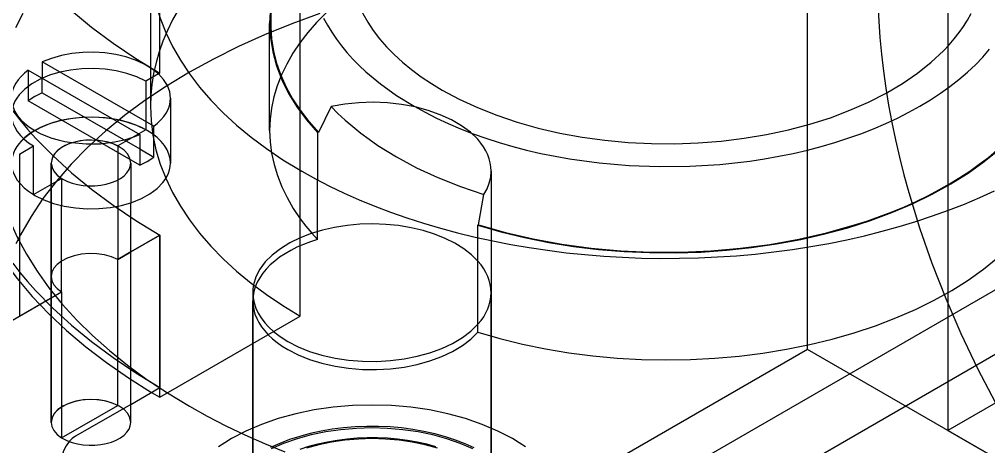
# Model space of a CAD drawing. Header units: metres. Extents: x -71 to 112, y -98 to 102.
# Drawn here: x -32.6 to 16.19, y -17.14 to 4.38 of the extents above; entities that cross this region are included whole.
import ezdxf

# ---------------------------------------------------------------- set-up
doc = ezdxf.new("R2010")
doc.units = ezdxf.units.M

msp = doc.modelspace()

# ---------------------------------------------------------------- linework, layer by layer
at = {"layer": 'HiddenOutline'}
for p, q in [((-26, 65.32), (-26, 0)), ((-20, -1.225), (-20, 4.164)), ((-30.991, -2.858), (-30.991, -15.922)), ((-30.991, -8.573), (-30.991, -2.858)), ((-26.991, -2.858), (-26.991, -4.858)), ((-8.849, -3.266), (-8.849, -20.739)), ((-30.991, -15.922), (-30.991, -8.573)), ((-20.849, -9.39), (-20.849, -20.78)), ((-8.849, -20.78), (-8.849, -9.39)), ((-20.849, -20.739), (-20.849, -9.798))]:
    msp.add_line(p, q, dxfattribs=at)
at = {"layer": 'HiddenSharp'}
for p, q in [((7.071, -12.247), (7.071, 53.072)), ((14.142, 48.99), (14.142, -16.33)), ((-32.151, 1.824), (-32.151, 0.273)), ((-25.599, 1.632), (-26.235, 1.265)), ((-31.444, 0.681), (-31.444, 1.416)), ((-26.235, 1.265), (-26.235, -1.184)), ((-31.444, 0.681), (-26.539, -2.151)), ((-8.615, -23.753), (33.827, 0.751)), ((-26.539, -2.967), (-32.151, 0.273)), ((-26.235, -1.184), (-27.65, -2.001)), ((-17.593, -1.328), (-17.593, -3.704)), ((-27.65, -2.001), (-27.65, -7.717)), ((34, -2.415), (-5.786, -25.386)), ((-31.89, -4.449), (-30.475, -3.632)), ((-30.475, -3.632), (-30.475, -5.003)), ((-17.593, -6.717), (-17.593, -6.309)), ((-9.513, -6.622), (-9.513, -5.993)), ((-26.991, -7.337), (-27.65, -7.717)), ((-27.65, -7.717), (-26.991, -7.337)), ((7.071, -12.247), (-70.711, -57.155)), ((42.356, -32.619), (7.071, -12.247)), ((21.213, -12.247), (14.142, -16.33)), ((-30.475, -16.696), (-27.65, -15.065)), ((-26.991, -15.012), (-29.769, -16.616)), ((14.142, -16.33), (42.356, -32.619))]:
    msp.add_line(p, q, dxfattribs=at)
for points in [[(-18.662, 8.236), (-19.012, 7.654), (-19.309, 7.061), (-19.55, 6.46), (-19.735, 5.852), (-19.863, 5.24), (-19.934, 4.624), (-19.948, 4.007), (-19.905, 3.391), (-19.805, 2.776), (-19.648, 2.166), (-19.434, 1.562), (-19.165, 0.965), (-18.841, 0.377), (-18.462, -0.2), (-18.031, -0.765), (-17.548, -1.315)], [(-26, 7.348), (-25.969, 6.616), (-25.876, 5.884), (-25.721, 5.157), (-25.505, 4.434), (-25.228, 3.719), (-24.891, 3.012), (-24.495, 2.315), (-24.04, 1.631), (-23.528, 0.96), (-22.959, 0.304), (-22.336, -0.335), (-21.66, -0.955), (-20.932, -1.556), (-20.154, -2.135), (-19.328, -2.692), (-18.455, -3.225)], [(-16, 7.348), (-15.981, 6.895), (-15.923, 6.443), (-15.827, 5.993), (-15.693, 5.546), (-15.521, 5.104), (-15.311, 4.667), (-15.065, 4.236), (-14.782, 3.813), (-14.464, 3.399), (-14.111, 2.994), (-13.724, 2.599), (-13.304, 2.216), (-12.851, 1.846), (-12.368, 1.488), (-11.855, 1.145), (-11.314, 0.816)], [(-16, 7.348), (-15.981, 6.895), (-15.923, 6.443), (-15.827, 5.993), (-15.693, 5.546), (-15.521, 5.104), (-15.311, 4.667), (-15.065, 4.236), (-14.782, 3.813), (-14.464, 3.399), (-14.111, 2.994), (-13.724, 2.599), (-13.304, 2.216), (-12.851, 1.846), (-12.368, 1.488), (-11.855, 1.145), (-11.314, 0.816)], [(10.624, 5.103), (10.661, 4.285), (10.719, 3.457), (10.798, 2.619), (10.898, 1.772), (11.019, 0.917), (11.161, 0.055), (11.323, -0.814), (11.506, -1.689), (11.709, -2.568), (11.932, -3.451), (12.175, -4.338), (12.719, -6.118), (13.339, -7.901), (14.034, -9.68), (14.8, -11.45), (15.635, -13.202), (16.535, -14.931)], [(-32.429, 4.673), (-32.795, 3.955)], [(-17.479, 4.671), (-18.889, 4.156), (-20.254, 3.601), (-21.569, 3.008), (-22.833, 2.379), (-24.042, 1.715), (-25.192, 1.017), (-26.282, 0.287), (-27.309, -0.472), (-28.27, -1.26), (-29.163, -2.074), (-29.985, -2.912), (-30.736, -3.773), (-31.412, -4.654), (-32.012, -5.553), (-32.536, -6.468), (-32.768, -6.93)], [(-24.59, 4.876), (-24.884, 4.351), (-25.144, 3.82), (-25.37, 3.284), (-25.562, 2.743), (-25.72, 2.199), (-25.842, 1.652), (-25.93, 1.102), (-25.982, 0.552), (-26, 0)], [(-19.976, 4.731), (-20, 4.164)], [(-17.155, 4.712), (-17.638, 4.218), (-18.08, 3.712), (-18.478, 3.194), (-18.831, 2.665), (-19.139, 2.127), (-19.401, 1.581), (-19.616, 1.028), (-19.784, 0.47), (-19.904, -0.093), (-19.976, -0.658), (-20, -1.225)], [(-17.281, 4.44), (-17.089, 4.084), (-16.875, 3.733), (-16.64, 3.386), (-16.384, 3.044), (-16.106, 2.708), (-15.808, 2.378), (-15.489, 2.054), (-15.151, 1.737), (-14.793, 1.427), (-14.416, 1.125), (-13.607, 0.545), (-12.728, 0)], [(-11.314, 0.816), (-10.451, 0.354), (-9.531, -0.071), (-8.56, -0.456), (-7.542, -0.798), (-6.484, -1.097), (-5.39, -1.349), (-4.267, -1.555), (-3.121, -1.712), (-1.959, -1.82), (-0.785, -1.878), (0.393, -1.886), (1.568, -1.845), (2.735, -1.753), (3.888, -1.612), (5.019, -1.423), (6.123, -1.186), (7.194, -0.903), (8.226, -0.575), (9.213, -0.204), (10.15, 0.208), (11.033, 0.658), (11.855, 1.145), (12.614, 1.665), (13.304, 2.216), (13.921, 2.795), (14.202, 3.094), (14.464, 3.399), (14.706, 3.709), (14.928, 4.024), (15.13, 4.343), (15.311, 4.667)], [(-11.314, 0.816), (-10.451, 0.354), (-9.531, -0.071), (-8.56, -0.456), (-7.542, -0.798), (-6.484, -1.097), (-5.39, -1.349), (-4.267, -1.555), (-3.121, -1.712), (-1.959, -1.82), (-0.785, -1.878), (0.393, -1.886), (1.568, -1.845), (2.735, -1.753), (3.888, -1.612), (5.019, -1.423), (6.123, -1.186), (7.194, -0.903), (8.226, -0.575), (9.213, -0.204), (10.15, 0.208), (11.033, 0.658), (11.855, 1.145), (12.614, 1.665), (13.304, 2.216), (13.921, 2.795), (14.202, 3.094), (14.464, 3.399), (14.706, 3.709), (14.928, 4.024), (15.13, 4.343), (15.311, 4.667)], [(-20, 4.164), (-19.962, 3.449), (-19.847, 2.737), (-19.655, 2.03), (-19.389, 1.331), (-19.048, 0.644), (-18.634, -0.031), (-18.148, -0.689), (-17.593, -1.328)], [(-12.728, 0), (-12.176, -0.305), (-11.602, -0.597), (-11.008, -0.874), (-10.393, -1.136), (-9.76, -1.383), (-9.109, -1.615), (-8.442, -1.83), (-7.76, -2.029), (-7.063, -2.21), (-6.354, -2.375), (-5.633, -2.522), (-4.903, -2.651), (-3.416, -2.855), (-1.905, -2.985), (-0.379, -3.042), (1.148, -3.023), (2.668, -2.929), (4.168, -2.761), (4.908, -2.65), (5.638, -2.521), (6.359, -2.374), (7.068, -2.209), (7.764, -2.027), (8.447, -1.829), (9.114, -1.613), (9.765, -1.382), (10.398, -1.135), (11.012, -0.872), (11.606, -0.595), (12.18, -0.303), (12.732, 0.002), (13.26, 0.321), (13.765, 0.652), (14.245, 0.996), (14.699, 1.35), (15.127, 1.716), (15.527, 2.092), (15.9, 2.477), (16.244, 2.871)], [(-26.235, 1.265), (-26.685, 1.478), (-27.183, 1.652), (-27.721, 1.782), (-28.285, 1.865), (-28.864, 1.9), (-29.446, 1.886), (-30.018, 1.824), (-30.568, 1.714), (-31.085, 1.559), (-31.558, 1.363), (-31.976, 1.129), (-32.331, 0.863), (-32.615, 0.569), (-32.729, 0.414), (-32.823, 0.255), (-32.896, 0.092), (-32.949, -0.073), (-32.981, -0.24), (-32.991, -0.408)], [(-31.444, 0.681), (-31.82, 0.49), (-32.151, 0.273)], [(-36, 0), (-35.99, -0.497), (-35.959, -0.995), (-35.907, -1.491), (-35.835, -1.987), (-35.742, -2.482), (-35.629, -2.975), (-35.496, -3.466), (-35.342, -3.956), (-35.168, -4.443), (-34.974, -4.928), (-34.759, -5.409), (-34.525, -5.888), (-33.998, -6.835), (-33.392, -7.767), (-32.71, -8.681), (-31.953, -9.574), (-31.123, -10.446), (-30.221, -11.294), (-29.251, -12.116), (-28.213, -12.91), (-27.111, -13.675), (-25.946, -14.408)], [(-8.849, -3.266), (-8.86, -3.058), (-8.892, -2.851), (-8.946, -2.646), (-9.021, -2.443), (-9.117, -2.242), (-9.234, -2.046), (-9.371, -1.853), (-9.527, -1.666), (-9.897, -1.31), (-10.339, -0.982), (-10.845, -0.686), (-11.408, -0.428), (-12.022, -0.211), (-12.676, -0.037), (-13.361, 0.09), (-14.067, 0.169), (-14.785, 0.198), (-15.504, 0.177), (-16.213, 0.107), (-16.903, -0.011)], [(-32.933, -0.23), (-32.568, -0.692), (-32.183, -1.149), (-31.779, -1.601), (-30.914, -2.486), (-29.975, -3.346), (-28.964, -4.179), (-27.884, -4.982), (-26.737, -5.753), (-25.526, -6.491)], [(-32.933, -0.23), (-32.568, -0.692), (-32.183, -1.149), (-31.779, -1.601), (-30.914, -2.486), (-29.975, -3.346), (-28.964, -4.179), (-27.884, -4.982), (-26.737, -5.753), (-25.526, -6.491)], [(-26, 0), (-25.969, -0.733), (-25.876, -1.464), (-25.721, -2.192), (-25.505, -2.914), (-25.228, -3.63), (-24.891, -4.337), (-24.495, -5.033), (-24.04, -5.718), (-23.528, -6.389), (-22.959, -7.044), (-22.336, -7.683), (-21.66, -8.304), (-20.932, -8.904), (-20.154, -9.484), (-19.328, -10.041), (-18.455, -10.574)], [(-16.903, -0.011), (-17.548, -1.315)], [(-16.903, -0.011), (-16.562, -0.357), (-16.201, -0.696), (-15.818, -1.027), (-15.415, -1.349), (-14.993, -1.664), (-14.551, -1.969), (-14.09, -2.265), (-13.612, -2.552)], [(-26.235, -1.184), (-26.685, -0.971), (-27.183, -0.798), (-27.721, -0.668), (-28.285, -0.585), (-28.864, -0.55), (-29.446, -0.563), (-30.018, -0.626), (-30.568, -0.735), (-31.085, -0.89), (-31.558, -1.086), (-31.976, -1.32), (-32.331, -1.587), (-32.615, -1.88), (-32.729, -2.035), (-32.823, -2.194), (-32.896, -2.357), (-32.949, -2.522), (-32.981, -2.69), (-32.991, -2.858)], [(-24.991, -2.858), (-25.011, -2.631), (-25.068, -2.407), (-25.164, -2.187), (-25.296, -1.974), (-25.464, -1.769), (-25.665, -1.575), (-25.899, -1.393), (-26.163, -1.225), (-26.454, -1.073), (-26.769, -0.938), (-27.106, -0.821), (-27.461, -0.724), (-27.83, -0.648), (-28.211, -0.593), (-28.599, -0.559), (-28.991, -0.548), (-29.383, -0.559), (-29.772, -0.593), (-30.153, -0.648), (-30.522, -0.724), (-30.877, -0.821), (-31.214, -0.938), (-31.529, -1.073), (-31.82, -1.225), (-32.083, -1.393), (-32.317, -1.575), (-32.519, -1.769), (-32.687, -1.974)], [(-34, -1.225), (-33.964, -2.13), (-33.855, -3.034), (-33.675, -3.934), (-33.422, -4.828), (-33.099, -5.714), (-32.705, -6.591), (-32.242, -7.456), (-31.709, -8.308), (-31.11, -9.145), (-30.444, -9.965), (-29.713, -10.766), (-28.919, -11.548), (-28.064, -12.307), (-27.148, -13.042), (-26.175, -13.753), (-25.146, -14.437)], [(-20, -1.225), (-19.976, -1.796), (-19.902, -2.365), (-19.78, -2.931), (-19.61, -3.494), (-19.392, -4.051), (-19.126, -4.601), (-18.814, -5.142), (-18.455, -5.674)], [(-17.548, -1.315), (-17.593, -1.328)], [(-27.65, -2.001), (-27.877, -1.899), (-28.127, -1.817), (-28.395, -1.756), (-28.675, -1.718), (-28.962, -1.703), (-29.25, -1.713), (-29.532, -1.746), (-29.803, -1.802), (-30.057, -1.881), (-30.289, -1.979), (-30.494, -2.096), (-30.668, -2.228), (-30.807, -2.374), (-30.909, -2.529), (-30.971, -2.692), (-30.991, -2.858)], [(-26.991, -2.858), (-27.03, -2.632), (-27.144, -2.416), (-27.328, -2.216), (-27.577, -2.041), (-27.88, -1.898), (-28.226, -1.791), (-28.601, -1.725), (-28.991, -1.703), (-29.382, -1.725), (-29.757, -1.791), (-30.103, -1.898), (-30.406, -2.041), (-30.654, -2.216), (-30.839, -2.416), (-30.953, -2.632), (-30.991, -2.858)], [(-9.513, -5.993), (-8.358, -6.326), (-7.168, -6.616), (-5.948, -6.86), (-4.703, -7.059), (-3.439, -7.211), (-2.161, -7.315), (-0.873, -7.372), (0.418, -7.38), (1.708, -7.341), (2.99, -7.253), (4.26, -7.118), (5.512, -6.936), (6.741, -6.707), (7.943, -6.433), (9.111, -6.115), (10.241, -5.754), (11.328, -5.352), (12.368, -4.91), (13.356, -4.431), (14.289, -3.915), (15.163, -3.366), (15.973, -2.785), (16.716, -2.176)], [(-9.49, -5.967), (-8.133, -6.353), (-6.729, -6.679), (-5.286, -6.942), (-3.812, -7.142), (-2.317, -7.276), (-0.808, -7.345), (0.705, -7.347), (2.214, -7.283), (3.711, -7.153), (5.186, -6.958), (6.631, -6.699), (8.038, -6.378), (9.399, -5.996), (10.06, -5.782), (10.706, -5.555), (11.337, -5.314), (11.951, -5.059), (12.548, -4.79), (13.128, -4.509), (13.688, -4.215), (14.229, -3.91), (14.749, -3.592), (15.248, -3.264), (15.725, -2.924), (16.179, -2.575), (16.61, -2.216)], [(-32.991, -2.858), (-32.973, -3.077), (-32.919, -3.294), (-32.83, -3.507), (-32.706, -3.715), (-32.548, -3.914), (-32.358, -4.105), (-32.138, -4.283), (-31.89, -4.449)], [(-32.991, -2.858), (-32.973, -3.077), (-32.919, -3.294), (-32.83, -3.507), (-32.706, -3.715), (-32.548, -3.914), (-32.358, -4.105), (-32.138, -4.283), (-31.89, -4.449)], [(-30.991, -2.858), (-30.958, -3.069), (-30.858, -3.273), (-30.695, -3.463), (-30.475, -3.632)], [(-30.991, -2.858), (-30.953, -3.083), (-30.839, -3.3), (-30.654, -3.499), (-30.406, -3.674)], [(-30.406, -3.674), (-30.183, -3.785), (-29.934, -3.876), (-29.665, -3.945), (-29.382, -3.99), (-29.09, -4.011), (-28.795, -4.007), (-28.505, -3.978), (-28.226, -3.925), (-27.963, -3.848), (-27.723, -3.75), (-27.509, -3.633), (-27.328, -3.499), (-27.183, -3.351), (-27.077, -3.193), (-27.013, -3.027), (-26.991, -2.858)], [(-13.612, -2.552), (-12.603, -3.094), (-11.53, -3.593), (-10.397, -4.046), (-9.212, -4.452)], [(-9.212, -4.452), (-9.054, -4.163), (-8.941, -3.868), (-8.872, -3.568), (-8.849, -3.266)], [(-9.49, -5.967), (-9.212, -4.452)], [(-9.513, -5.993), (-9.49, -5.967)], [(-18.455, -6.621), (-18.985, -6.88), (-19.459, -7.173), (-19.872, -7.495), (-20.218, -7.842), (-20.491, -8.211), (-20.689, -8.595), (-20.809, -8.99), (-20.839, -9.189), (-20.849, -9.39)], [(-17.593, -6.717), (-17.951, -6.833), (-18.296, -6.962), (-18.624, -7.105), (-18.934, -7.261), (-19.225, -7.428), (-19.496, -7.606), (-19.745, -7.795), (-19.971, -7.993), (-20.173, -8.2), (-20.35, -8.414), (-20.501, -8.635), (-20.625, -8.861), (-20.723, -9.091), (-20.793, -9.325), (-20.835, -9.561), (-20.849, -9.798)], [(-17.879, -6.4), (-17.593, -6.717)], [(-30.475, -7.799), (-30.695, -7.968), (-30.858, -8.158), (-30.958, -8.362), (-30.991, -8.573)], [(-30.475, -7.799), (-30.695, -7.968), (-30.858, -8.158), (-30.958, -8.362), (-30.991, -8.573)], [(-8.849, -9.39), (-8.86, -9.184), (-8.891, -8.979), (-8.944, -8.776), (-9.018, -8.575), (-9.112, -8.377), (-9.226, -8.182), (-9.36, -7.991), (-9.513, -7.806)], [(-32.933, -7.905), (-32.568, -8.367), (-32.183, -8.824), (-31.779, -9.276), (-30.914, -10.161), (-29.975, -11.021), (-28.964, -11.854), (-27.884, -12.657), (-26.737, -13.428), (-25.526, -14.166)], [(-30.991, -8.573), (-30.958, -8.784), (-30.858, -8.988), (-30.695, -9.178), (-30.475, -9.348)], [(-30.991, -8.573), (-30.958, -8.784), (-30.858, -8.988), (-30.695, -9.178), (-30.475, -9.348)], [(-20.849, -9.39), (-20.832, -9.65), (-20.782, -9.908), (-20.697, -10.164), (-20.58, -10.415), (-20.431, -10.661), (-20.25, -10.899), (-20.038, -11.129), (-19.798, -11.349)], [(-9.513, -10.974), (-9.36, -10.788), (-9.226, -10.598), (-9.112, -10.403), (-9.018, -10.205), (-8.944, -10.003), (-8.891, -9.8), (-8.86, -9.595), (-8.849, -9.39)], [(-20.849, -9.798), (-20.837, -10.021), (-20.799, -10.243), (-20.737, -10.463), (-20.651, -10.681), (-20.541, -10.895), (-20.406, -11.104), (-20.249, -11.308), (-20.07, -11.506)], [(-26.991, -15.922), (-27.03, -15.696), (-27.144, -15.48), (-27.328, -15.28), (-27.577, -15.105), (-27.88, -14.962), (-28.226, -14.855), (-28.601, -14.789), (-28.991, -14.767), (-29.382, -14.789), (-29.757, -14.855), (-30.103, -14.962), (-30.406, -15.105), (-30.654, -15.28), (-30.839, -15.48), (-30.953, -15.696), (-30.991, -15.922)], [(-7.119, -17.158), (-7.44, -16.943), (-7.778, -16.738), (-8.505, -16.358), (-9.294, -16.02), (-10.135, -15.729), (-11.022, -15.487), (-11.946, -15.296), (-12.898, -15.158), (-13.869, -15.075), (-14.849, -15.047), (-15.829, -15.075), (-16.8, -15.158), (-17.752, -15.296), (-18.676, -15.487), (-19.563, -15.729), (-20.405, -16.02), (-21.193, -16.358), (-21.92, -16.738), (-22.259, -16.943), (-22.579, -17.158)], [(-30.475, -15.147), (-30.695, -15.317), (-30.858, -15.507), (-30.958, -15.711), (-30.991, -15.922)], [(-30.991, -15.922), (-30.958, -16.133), (-30.858, -16.337), (-30.695, -16.527), (-30.475, -16.696)], [(-30.991, -15.922), (-30.958, -16.133), (-30.858, -16.337), (-30.695, -16.527), (-30.475, -16.696)], [(-9.698, -17.205), (-10.159, -16.997), (-10.646, -16.809), (-11.155, -16.642), (-11.685, -16.497), (-12.231, -16.375), (-12.791, -16.276), (-13.362, -16.201), (-13.941, -16.15), (-14.525, -16.124), (-15.111, -16.123), (-15.696, -16.146), (-16.275, -16.194), (-16.848, -16.267), (-17.409, -16.363), (-17.957, -16.483), (-18.488, -16.626), (-19, -16.79), (-19.489, -16.976), (-19.953, -17.182)], [(-9.774, -17.25), (-10.405, -16.98), (-11.078, -16.747), (-11.788, -16.553), (-12.527, -16.401), (-13.289, -16.291), (-14.065, -16.224), (-14.849, -16.202), (-15.633, -16.224), (-16.41, -16.291), (-17.172, -16.401), (-17.911, -16.553), (-18.62, -16.747), (-19.294, -16.98), (-19.924, -17.25)], [(-29.769, -16.616), (-29.933, -16.732), (-30.088, -16.887)], [(-11.627, -17.151), (-12.09, -17.025), (-12.568, -16.918), (-13.058, -16.832), (-13.557, -16.767), (-14.064, -16.723), (-14.574, -16.701), (-15.087, -16.7), (-15.598, -16.721), (-16.104, -16.763), (-16.605, -16.827), (-17.095, -16.911), (-17.574, -17.016), (-18.038, -17.141), (-18.485, -17.286)], [(-11.549, -17.216), (-12.17, -17.046), (-12.817, -16.912), (-13.484, -16.816), (-14.163, -16.758), (-14.849, -16.738), (-15.535, -16.758), (-16.215, -16.816), (-16.881, -16.912), (-17.528, -17.046), (-18.149, -17.216)]]:
    msp.add_lwpolyline(points, dxfattribs=at)
at = {"layer": 'VisibleOutline'}
for p, q in [((-24.991, 0.408), (-24.991, -2.858)), ((-26.991, -15.922), (-26.991, -4.858))]:
    msp.add_line(p, q, dxfattribs=at)
at = {"layer": 'VisibleSharp'}
for p, q in [((-18.455, -10.574), (-18.455, 20.455)), ((-25.526, 1.674), (-25.526, 10.655)), ((-25.832, -1.008), (-31.444, 2.233)), ((-31.444, 2.233), (-31.444, 1.416)), ((-32.151, 1.824), (-26.539, -1.416)), ((-25.599, 1.632), (-25.526, 1.674)), ((-26.539, -1.416), (-26.539, -2.967)), ((-25.832, -2.559), (-25.832, -1.008)), ((-32.598, -2.409), (-31.89, -2)), ((-32.598, -2.409), (-32.598, -10.574)), ((-31.89, -4.449), (-31.89, -2)), ((-26.539, -2.151), (-25.832, -2.559)), ((-17.593, -6.309), (-17.593, -3.704)), ((-30.475, -9.348), (-30.475, -5.003)), ((-25.526, -6.491), (-26.991, -7.337)), ((-26.991, -7.337), (-25.526, -6.491)), ((-25.526, -14.656), (-25.526, -6.491)), ((-25.526, -6.491), (-25.526, -14.166)), ((-9.513, -11.382), (-9.513, -6.622)), ((-27.65, -15.065), (-27.65, -7.717)), ((-35.426, -12.207), (-30.475, -9.348)), ((-32.598, -10.574), (-30.475, -9.348)), ((-30.475, -9.348), (-30.475, -16.696)), ((-25.526, -14.656), (-18.455, -10.574)), ((-26.991, -15.012), (-25.526, -14.166))]:
    msp.add_line(p, q, dxfattribs=at)
for points in [[(-32.933, 7.935), (-32.568, 7.473), (-32.183, 7.016), (-31.779, 6.564), (-30.914, 5.679), (-29.975, 4.819), (-28.964, 3.986), (-27.884, 3.183), (-26.737, 2.412), (-25.526, 1.674)], [(-24.991, 0.408), (-25.03, 0.729), (-25.146, 1.044), (-25.336, 1.346), (-25.598, 1.63), (-25.925, 1.891), (-26.311, 2.123), (-26.75, 2.321), (-27.232, 2.482), (-27.749, 2.603), (-28.289, 2.682), (-28.843, 2.716), (-29.4, 2.706), (-29.949, 2.65), (-30.48, 2.552), (-30.981, 2.412), (-31.444, 2.233)], [(-32.151, 1.824), (-32.343, 1.669), (-32.511, 1.505), (-32.656, 1.334), (-32.776, 1.157), (-32.869, 0.974), (-32.937, 0.788), (-32.978, 0.599), (-32.991, 0.408)], [(-32.991, 0.408), (-32.972, 0.182), (-32.915, -0.042), (-32.819, -0.262), (-32.687, -0.476), (-32.519, -0.68), (-32.317, -0.875), (-32.083, -1.057), (-31.82, -1.225)], [(-25.832, -1.008), (-25.64, -0.853), (-25.472, -0.689), (-25.327, -0.518), (-25.207, -0.34), (-25.113, -0.158), (-25.046, 0.029), (-25.005, 0.218), (-24.991, 0.408)], [(-32.991, -0.408), (-32.973, -0.627), (-32.919, -0.845), (-32.83, -1.058), (-32.706, -1.265), (-32.548, -1.465), (-32.358, -1.655), (-32.138, -1.834), (-31.89, -2)], [(-31.82, -1.225), (-31.553, -1.365), (-31.265, -1.492), (-30.959, -1.602), (-30.637, -1.697), (-30.302, -1.774), (-29.955, -1.833), (-29.242, -1.897), (-28.52, -1.885), (-27.814, -1.799), (-27.474, -1.729), (-27.146, -1.641), (-26.834, -1.536), (-26.539, -1.416)], [(-31.82, -4.491), (-31.374, -4.713), (-30.877, -4.894), (-30.339, -5.032), (-29.772, -5.123), (-29.188, -5.164), (-28.599, -5.156), (-28.019, -5.098), (-27.461, -4.991), (-26.935, -4.839), (-26.454, -4.643), (-26.028, -4.409), (-25.665, -4.141), (-25.375, -3.845), (-25.259, -3.689), (-25.164, -3.528), (-25.089, -3.364), (-25.035, -3.197), (-25.002, -3.028), (-24.991, -2.858)], [(-26.539, -2.967), (-26.163, -2.776), (-25.832, -2.559)], [(-18.455, -3.225), (-18.385, -3.266)], [(-18.385, -3.266), (-17.696, -3.649), (-16.982, -4.018), (-16.246, -4.371), (-15.488, -4.709), (-14.709, -5.03), (-13.91, -5.334), (-13.092, -5.621), (-12.256, -5.89), (-11.404, -6.142), (-10.536, -6.375), (-9.654, -6.589), (-8.759, -6.785), (-7.852, -6.962), (-6.935, -7.119), (-6.008, -7.256), (-5.072, -7.374), (-4.13, -7.472), (-3.183, -7.55), (-2.231, -7.607), (-1.276, -7.645), (-0.319, -7.662), (0.638, -7.658), (1.594, -7.634), (2.548, -7.59), (3.499, -7.526), (4.445, -7.442), (5.385, -7.337), (6.317, -7.213), (7.242, -7.069), (8.156, -6.905), (9.059, -6.722), (9.95, -6.52), (10.827, -6.299), (11.69, -6.06), (12.537, -5.802), (13.367, -5.527), (14.178, -5.234), (14.971, -4.924), (15.743, -4.598), (16.494, -4.255)], [(-31.89, -4.449), (-31.82, -4.491)], [(-18.455, -5.674), (-18.178, -6.04), (-17.879, -6.4)], [(-9.513, -7.806), (-9.843, -7.481), (-10.231, -7.178), (-10.674, -6.902), (-11.167, -6.655), (-11.703, -6.44), (-12.276, -6.26), (-12.88, -6.117), (-13.507, -6.013), (-14.15, -5.949), (-14.801, -5.926), (-15.453, -5.943), (-16.098, -6.001), (-16.727, -6.1), (-17.335, -6.237), (-17.913, -6.411), (-18.455, -6.621)], [(-27.65, -7.717), (-27.965, -7.582), (-28.319, -7.486), (-28.7, -7.431), (-29.091, -7.42), (-29.479, -7.453), (-29.848, -7.53), (-30.184, -7.646), (-30.475, -7.799)], [(-27.65, -7.717), (-27.965, -7.582), (-28.319, -7.486), (-28.7, -7.431), (-29.091, -7.42), (-29.479, -7.453), (-29.848, -7.53), (-30.184, -7.646), (-30.475, -7.799)], [(-9.513, -11.382), (-8.411, -11.701), (-7.277, -11.98), (-6.115, -12.219), (-4.931, -12.415), (-3.727, -12.569), (-2.509, -12.681), (-1.282, -12.748), (-0.05, -12.772), (1.183, -12.752), (2.411, -12.688), (3.629, -12.58), (4.834, -12.429), (6.021, -12.236), (7.185, -12.001), (8.321, -11.725), (9.426, -11.409), (10.495, -11.054), (11.524, -10.662), (12.509, -10.234), (13.447, -9.772), (14.334, -9.278), (15.166, -8.752), (15.94, -8.199), (16.654, -7.618)], [(-19.092, -11.839), (-18.565, -12.11), (-17.987, -12.343), (-17.365, -12.535), (-16.709, -12.683), (-16.026, -12.786), (-15.328, -12.843), (-14.623, -12.851), (-13.921, -12.812), (-13.232, -12.726), (-12.566, -12.593), (-11.931, -12.416), (-11.336, -12.198), (-10.789, -11.94), (-10.299, -11.648), (-9.872, -11.324), (-9.513, -10.974)], [(-20.07, -11.506), (-19.858, -11.705), (-19.624, -11.896), (-19.368, -12.077), (-19.092, -12.247)], [(-19.798, -11.349), (-19.464, -11.603), (-19.092, -11.839)], [(-19.092, -12.247), (-18.565, -12.518), (-17.987, -12.751), (-17.365, -12.943), (-16.709, -13.092), (-16.026, -13.195), (-15.328, -13.251), (-14.623, -13.26), (-13.921, -13.22), (-13.232, -13.134), (-12.566, -13.001), (-11.931, -12.825), (-11.336, -12.606), (-10.789, -12.349), (-10.299, -12.056), (-9.872, -11.732), (-9.513, -11.382)], [(-25.946, -14.408), (-25.526, -14.656)], [(-25.146, -14.437), (-24.042, -15.105)], [(-27.65, -15.065), (-27.965, -14.931), (-28.319, -14.834), (-28.7, -14.779), (-29.091, -14.768), (-29.479, -14.802), (-29.848, -14.878), (-30.184, -14.995), (-30.475, -15.147)], [(-24.042, -15.105), (-23.14, -15.607), (-22.208, -16.089), (-21.245, -16.551), (-20.254, -16.992), (-19.235, -17.411)], [(-30.406, -16.738), (-30.183, -16.849), (-29.934, -16.94), (-29.665, -17.009), (-29.382, -17.054), (-29.09, -17.075), (-28.795, -17.071), (-28.505, -17.042), (-28.226, -16.988), (-27.963, -16.912), (-27.723, -16.814), (-27.509, -16.697), (-27.328, -16.563), (-27.183, -16.415), (-27.077, -16.257), (-27.013, -16.091), (-26.991, -15.922)], [(-30.088, -16.887), (-30.248, -17.107), (-30.371, -17.352), (-30.45, -17.603), (-30.476, -17.84)], [(-30.475, -16.696), (-30.406, -16.738)]]:
    msp.add_lwpolyline(points, dxfattribs=at)

doc.saveas('drawing.dxf')
